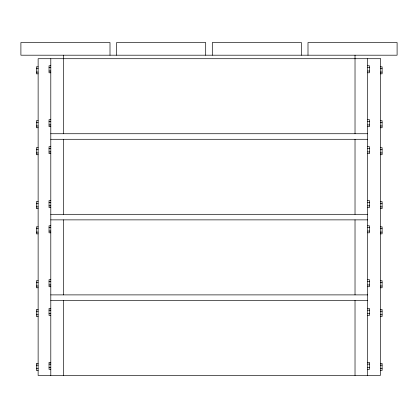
<?xml version="1.0" encoding="UTF-8"?>
<svg xmlns="http://www.w3.org/2000/svg" width="418" height="418" viewBox="0 0 418 418"><rect width="100%" height="100%" fill="white"/><g stroke="black" fill="none" stroke-linecap="round" stroke-linejoin="round"><path stroke-width="0.63" d="M50.797 65.751L49.037 65.751L49.037 72.784L50.797 72.784M367.683 65.751L369.439 65.751L369.439 72.784L367.683 72.784M38.132 66.802L36.376 66.802L36.376 73.834L38.132 73.834M380.343 66.802L382.104 66.802L382.104 73.834L380.343 73.834M49.037 67.507L50.797 67.507M367.683 67.507L369.439 67.507M36.376 68.557L38.132 68.557M380.343 68.557L382.104 68.557M49.037 71.023L50.797 71.023M367.683 71.023L369.439 71.023M36.376 72.074L38.132 72.074M380.343 72.074L382.104 72.074M50.797 119.668L49.037 119.668L49.037 126.701L50.797 126.701M367.683 119.668L369.439 119.668L369.439 126.701L367.683 126.701M38.132 120.718L36.376 120.718L36.376 127.751L38.132 127.751M380.343 120.718L382.104 120.718L382.104 127.751L380.343 127.751M49.037 121.424L50.797 121.424M367.683 121.424L369.439 121.424M36.376 122.474L38.132 122.474M380.343 122.474L382.104 122.474M49.037 124.94L50.797 124.94M367.683 124.94L369.439 124.94M36.376 125.99L38.132 125.99M380.343 125.99L382.104 125.99M50.797 133.734L367.683 133.734M50.797 139.293L367.683 139.293M50.797 146.645L49.037 146.645L49.037 153.678L50.797 153.678M367.683 146.645L369.439 146.645L369.439 153.678L367.683 153.678M38.132 147.69L36.376 147.69L36.376 154.728L38.132 154.728M380.343 147.69L382.104 147.69L382.104 154.728L380.343 154.728M49.037 148.4L50.797 148.4M367.683 148.4L369.439 148.4M36.376 149.451L38.132 149.451M380.343 149.451L382.104 149.451M49.037 151.917L50.797 151.917M367.683 151.917L369.439 151.917M36.376 152.967L38.132 152.967M380.343 152.967L382.104 152.967M50.797 200.562L49.037 200.562L49.037 207.594L50.797 207.594M367.683 200.562L369.439 200.562L369.439 207.594L367.683 207.594M38.132 201.607L36.376 201.607L36.376 208.645L38.132 208.645M380.343 201.607L382.104 201.607L382.104 208.645L380.343 208.645M49.037 202.317L50.797 202.317M367.683 202.317L369.439 202.317M36.376 203.367L38.132 203.367M380.343 203.367L382.104 203.367M49.037 205.834L50.797 205.834M367.683 205.834L369.439 205.834M36.376 206.884L38.132 206.884M380.343 206.884L382.104 206.884M50.797 214.309L367.683 214.309M50.797 219.868L367.683 219.868M50.797 225.777L49.037 225.777L49.037 232.81L50.797 232.81M367.683 225.777L369.439 225.777L369.439 232.81L367.683 232.81M38.132 226.828L36.376 226.828L36.376 233.861L38.132 233.861M380.343 226.828L382.104 226.828L382.104 233.861L380.343 233.861M49.037 227.533L50.797 227.533M367.683 227.533L369.439 227.533M36.376 228.583L38.132 228.583M380.343 228.583L382.104 228.583M49.037 231.049L50.797 231.049M367.683 231.049L369.439 231.049M36.376 232.1L38.132 232.1M380.343 232.1L382.104 232.1M50.797 279.694L49.037 279.694L49.037 286.727L50.797 286.727M367.683 279.694L369.439 279.694L369.439 286.727L367.683 286.727M38.132 280.744L36.376 280.744L36.376 287.777L38.132 287.777M380.343 280.744L382.104 280.744L382.104 287.777L380.343 287.777M49.037 281.45L50.797 281.45M367.683 281.45L369.439 281.45M36.376 282.5L38.132 282.5M380.343 282.5L382.104 282.5M49.037 284.966L50.797 284.966M367.683 284.966L369.439 284.966M36.376 286.016L38.132 286.016M380.343 286.016L382.104 286.016M50.797 294.889L367.683 294.889M50.797 300.443L367.683 300.443M50.797 308.427L49.037 308.427L49.037 315.459L50.797 315.459M367.683 308.427L369.439 308.427L369.439 315.459L367.683 315.459M38.132 309.477L36.376 309.477L36.376 316.51L38.132 316.51M380.343 309.477L382.104 309.477L382.104 316.51L380.343 316.51M49.037 310.187L50.797 310.187M367.683 310.187L369.439 310.187M36.376 311.238L38.132 311.238M380.343 311.238L382.104 311.238M49.037 313.704L50.797 313.704M367.683 313.704L369.439 313.704M36.376 314.754L38.132 314.754M380.343 314.754L382.104 314.754M50.797 362.343L49.037 362.343L49.037 369.376L50.797 369.376M367.683 362.343L369.439 362.343L369.439 369.376L367.683 369.376M38.132 363.394L36.376 363.394L36.376 370.426L38.132 370.426M380.343 363.394L382.104 363.394L382.104 370.426L380.343 370.426M49.037 364.104L50.797 364.104M367.683 364.104L369.439 364.104M36.376 365.154L38.132 365.154M380.343 365.154L382.104 365.154M49.037 367.621L50.797 367.621M367.683 367.621L369.439 367.621M36.376 368.671L38.132 368.671M380.343 368.671L382.104 368.671M367.683 58.713L367.683 375.463M355.023 55.197L355.023 133.734M355.023 139.293L355.023 214.309M355.023 219.868L355.023 294.889M355.023 300.443L355.023 375.463M307.998 55.197L307.998 42.537L397.1 42.537L397.1 55.197L20.9 55.197L20.9 42.537L110.002 42.537L110.002 55.197M301.399 55.197L301.399 42.537L212.302 42.537L212.302 55.197M205.698 55.197L205.698 42.537L116.601 42.537L116.601 55.197M63.458 55.197L63.458 133.734M63.458 139.293L63.458 214.309M63.458 219.868L63.458 294.889M63.458 300.443L63.458 375.463M50.797 58.713L50.797 375.463M380.343 58.713L38.132 58.713L38.132 375.463L380.343 375.463L380.343 58.713"/></g></svg>
